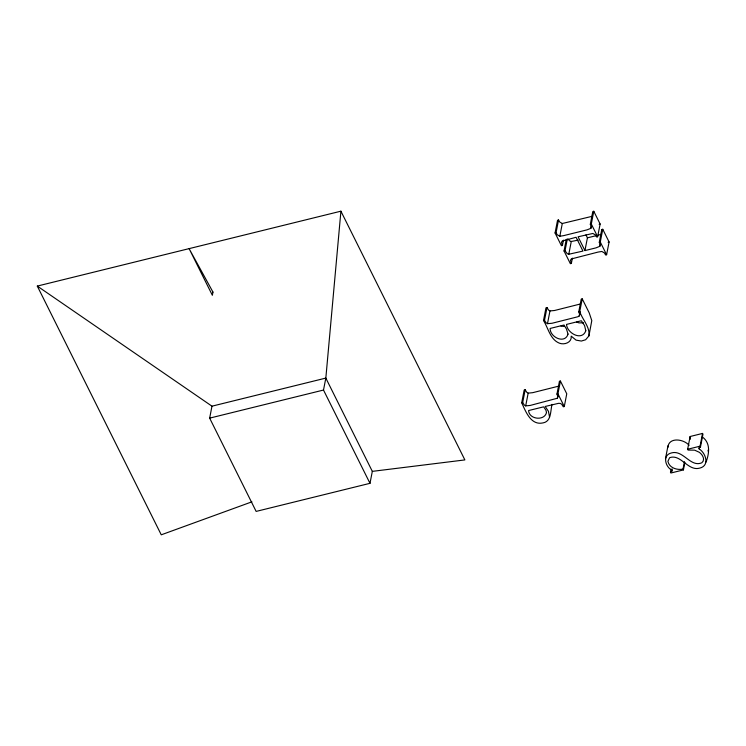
<?xml version="1.0" encoding="UTF-8"?>
<svg xmlns="http://www.w3.org/2000/svg" width="746" height="746" viewBox="0 0 746 746"><rect width="100%" height="100%" fill="white"/><g stroke="black" fill="none" stroke-linecap="round" stroke-linejoin="round"><path stroke-width="1.12" d="M549.578 417.107L548.422 411.27L545.186 406.458L558.595 403.325L560.302 403.418L561.701 404.248L563.295 406.784L564.284 406.542L566.764 393.795L560.423 381.066L559.435 381.318L556.954 394.065L557.943 396.891L557.355 398.243L530.238 405.432L525.688 405.889L524.279 405.041L522.694 402.523L525.175 389.766L524.186 390.009L521.706 402.765C525.622 411.307 530.788 425.668 542.995 422.907C551.63 421.434 550.306 410.636 552.059 404.351M683.42 469.924L683.01 469.113C677.098 470.316 669.153 467.928 667.912 461.28L669.6 457.718C680.8 453.549 687.868 471.5 699.683 468.124C710.052 465.737 705.809 453.027 699.086 448.85L699.049 447.88L700.475 447.003L702.956 434.247L702.545 433.435L690.125 436.503L687.644 449.26L688.045 450.071L694.647 450.164L699.338 452.309A12.123 9.418 11 0 1 703.571 458.902L703.18 461.103L701.846 462.762C690.544 467.761 683.289 449.661 671.568 452.906C662.262 454.855 665.096 466.642 671.81 470.176L671.857 471.211L670.477 472.199L670.878 473.011L683.42 469.924L684.865 462.483M706.08 462.035C709.25 453.437 710.705 442.928 702.294 436.923M667.829 447.572C668.621 436.652 683.905 439.03 689.099 445.334M251.906 501.834L161.257 534.817L37.3 286.082L340.913 211.183L325.834 378.091L323.503 390.046L369.988 483.324L256.139 511.411L209.654 418.133L211.976 406.178L325.834 378.091L372.319 471.369L369.988 483.324M588.93 335.905C590.179 326.981 582.393 319.614 579.745 311.614L582.225 298.857L581.237 299.099L578.756 311.856L579.754 314.653L579.204 315.996L577.926 316.733L552.059 323.26L547.499 323.671L546.081 322.832L544.496 320.304L546.977 307.548L545.988 307.8L543.508 320.547C548.273 328.035 550.128 339.467 559.323 343.151C564.321 345.212 572.042 342.489 571.203 336.138L576.071 340.129L581.367 341.053L585.61 339.766L588.93 335.905L591.792 320.603L589.209 312.872L582.225 298.857M563.426 240.147L562.4 245.462L561.412 245.704L555.071 232.976L557.551 220.229L558.54 219.986L559.733 222.019L562.298 223.502L592.082 216.331M566.307 239.289L564.041 250.982L570.364 263.674L571.352 263.431L570.457 260.242L571.277 258.965L598.078 252.073L601.854 251.458L604.419 252.941L605.621 254.983L606.61 254.74L609.09 241.984L602.759 229.283L601.77 229.526L599.29 242.282L600.269 244.986L599.821 246.311L595.979 247.868L584.939 250.591L578.066 236.799L592.883 233.461L595.457 234.953L596.66 237.004L597.649 236.762L600.129 224.005L593.788 211.286L592.8 211.528L590.319 224.285L591.308 227.008L590.869 228.332L587.009 229.871L563.622 235.643L559.826 236.258L557.253 234.776L556.059 232.733L558.54 219.986M525.688 405.889L528.168 393.133L526.76 392.284L525.175 389.766M559.826 236.258L562.298 223.502M547.499 323.671L549.97 310.914L548.562 310.075L546.977 307.548M562.4 245.462L561.486 242.245L562.307 240.977L576.089 237.284L582.962 251.076L568.788 254.255L567.184 253.621L565.03 250.731L567.296 239.046M568.788 254.255L571.268 241.499L578.187 240.119M571.352 263.431L572.387 258.116M584.939 250.591L587.419 237.834L585.946 234.878M564.284 406.542L557.943 393.823L560.423 381.066M557.355 398.243L557.98 395.054M597.649 236.762L591.308 224.042L593.788 211.286M590.869 228.332L591.28 226.206M579.204 315.996L580.034 311.744M606.61 254.74L600.278 242.04L602.759 229.283M599.821 246.311L600.241 244.184M665.488 458.631L667.968 445.875M670.477 472.199L671.102 469.02M671.857 471.211L672.267 469.085M683.01 469.113L684.455 461.671M690.115 439.441L690.125 436.503M699.086 448.85L699.496 446.723M700.475 447.003L700.074 446.192L702.545 433.435M707.954 451.004L708.56 449.279M598.46 235.111L601.052 234.319M580.407 303.986L554.539 310.504L549.97 310.914M558.605 386.167L532.719 392.676L528.168 393.133M555.071 232.976L556.059 232.733M590.319 224.285L591.308 224.042M599.141 224.248L600.129 224.005M587.419 237.834L596.25 235.661M564.041 250.982L565.03 250.731M599.29 242.282L600.278 242.04M608.102 242.226L609.09 241.984M543.508 320.547L544.496 320.304M578.756 311.856L579.745 311.614M209.654 418.133L323.503 390.046M521.706 402.765L522.694 402.523M556.954 394.065L557.943 393.823M687.644 449.26L700.074 446.192M583.549 322.822L579.017 322.887L576.658 322.076M372.319 471.369L464.87 459.918L340.913 211.183M564.19 326.468L560.955 326.067M571.268 241.499L569.664 240.865L568.032 239.028M37.3 286.082L211.976 406.178M601.77 229.526L602.292 230.579M559.435 381.318L559.994 382.428M212.964 292.087L212.349 295.276L189.102 248.632L212.964 292.087M568.032 334.087C564.946 344.326 549.998 337.351 550.119 328.454L564.041 325.023L566.484 329.07L568.032 334.087M585.797 330.776C582.085 341.332 567.128 333.313 566.503 324.417L581.367 320.752L584.584 325.592L585.797 330.776M546.501 412.547C544.496 421.136 529.063 419.532 528.588 410.552L543.666 406.84L545.988 410.3L546.501 412.547"/></g></svg>
